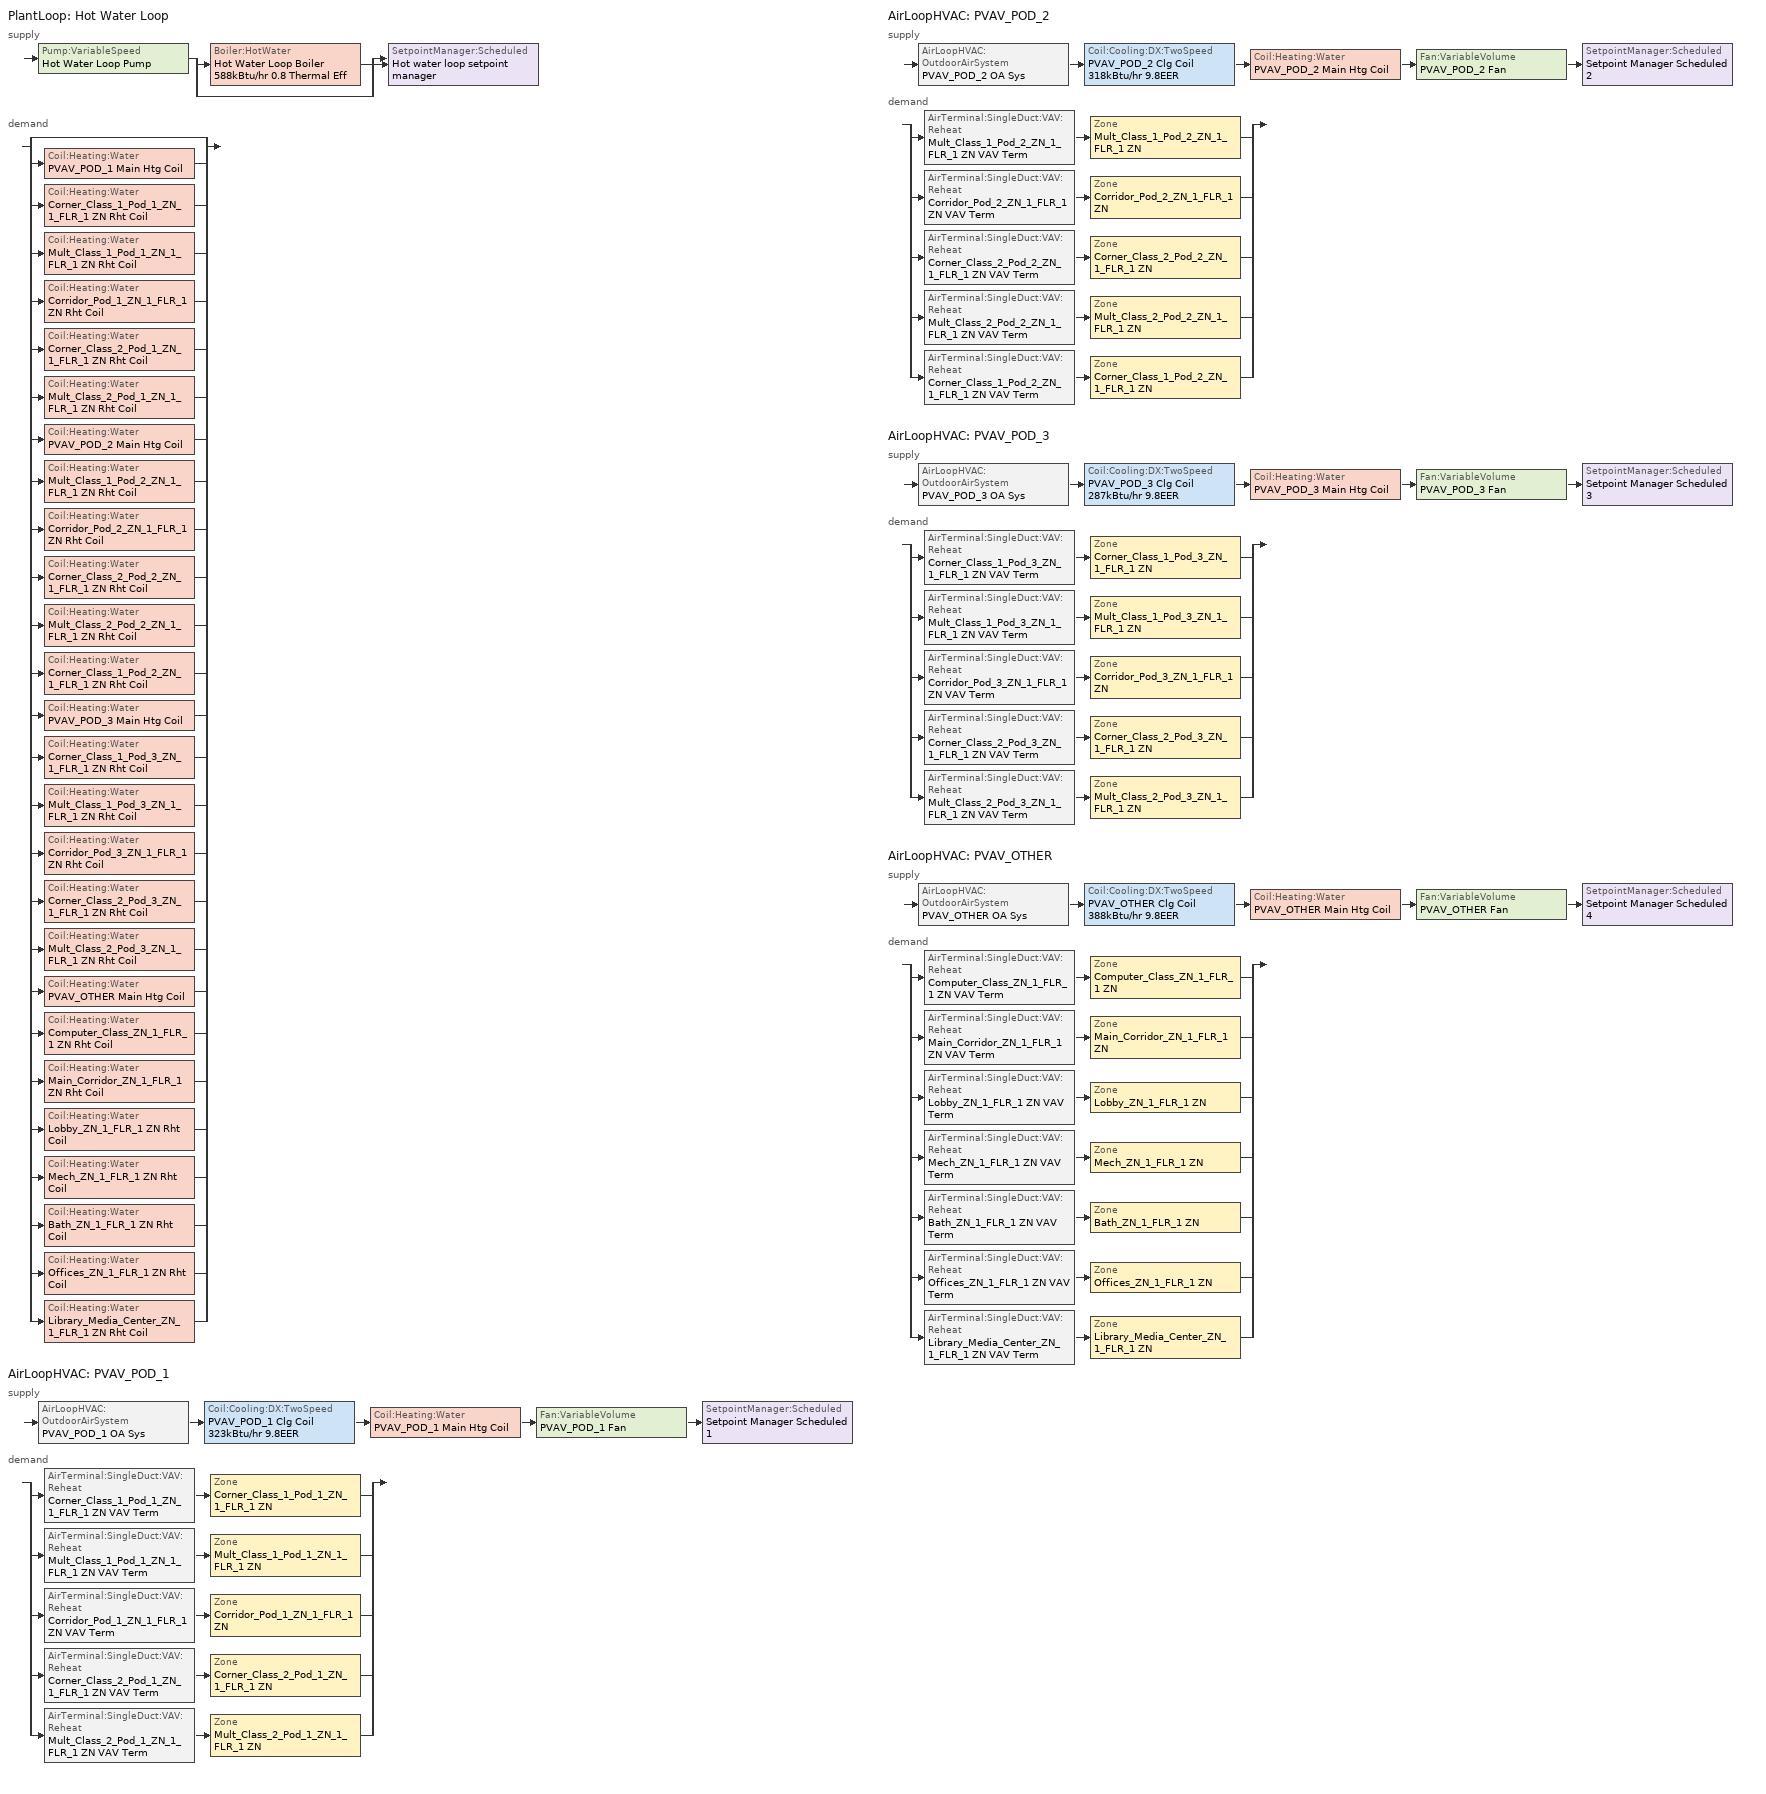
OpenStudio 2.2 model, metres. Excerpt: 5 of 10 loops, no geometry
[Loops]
PlantLoop 'Hot Water Loop'
 supply: Pump:VariableSpeed 'Hot Water Loop Pump' > split
  | Boiler:HotWater 'Hot Water Loop Boiler 588kBtu/hr 0.8 Thermal Eff'
  | bypass
  join > SetpointManager:Scheduled 'Hot water loop setpoint manager'
 demand: split
  | bypass
  | Coil:Heating:Water 'PVAV_POD_1 Main Htg Coil'
  | Coil:Heating:Water 'Corner_Class_1_Pod_1_ZN_1_FLR_1 ZN Rht Coil'
  | Coil:Heating:Water 'Mult_Class_1_Pod_1_ZN_1_FLR_1 ZN Rht Coil'
  | Coil:Heating:Water 'Corridor_Pod_1_ZN_1_FLR_1 ZN Rht Coil'
  | Coil:Heating:Water 'Corner_Class_2_Pod_1_ZN_1_FLR_1 ZN Rht Coil'
  | Coil:Heating:Water 'Mult_Class_2_Pod_1_ZN_1_FLR_1 ZN Rht Coil'
  | Coil:Heating:Water 'PVAV_POD_2 Main Htg Coil'
  | Coil:Heating:Water 'Mult_Class_1_Pod_2_ZN_1_FLR_1 ZN Rht Coil'
  | Coil:Heating:Water 'Corridor_Pod_2_ZN_1_FLR_1 ZN Rht Coil'
  | Coil:Heating:Water 'Corner_Class_2_Pod_2_ZN_1_FLR_1 ZN Rht Coil'
  | Coil:Heating:Water 'Mult_Class_2_Pod_2_ZN_1_FLR_1 ZN Rht Coil'
  | Coil:Heating:Water 'Corner_Class_1_Pod_2_ZN_1_FLR_1 ZN Rht Coil'
  | Coil:Heating:Water 'PVAV_POD_3 Main Htg Coil'
  | Coil:Heating:Water 'Corner_Class_1_Pod_3_ZN_1_FLR_1 ZN Rht Coil'
  | Coil:Heating:Water 'Mult_Class_1_Pod_3_ZN_1_FLR_1 ZN Rht Coil'
  | Coil:Heating:Water 'Corridor_Pod_3_ZN_1_FLR_1 ZN Rht Coil'
  | Coil:Heating:Water 'Corner_Class_2_Pod_3_ZN_1_FLR_1 ZN Rht Coil'
  | Coil:Heating:Water 'Mult_Class_2_Pod_3_ZN_1_FLR_1 ZN Rht Coil'
  | Coil:Heating:Water 'PVAV_OTHER Main Htg Coil'
  | Coil:Heating:Water 'Computer_Class_ZN_1_FLR_1 ZN Rht Coil'
  | Coil:Heating:Water 'Main_Corridor_ZN_1_FLR_1 ZN Rht Coil'
  | Coil:Heating:Water 'Lobby_ZN_1_FLR_1 ZN Rht Coil'
  | Coil:Heating:Water 'Mech_ZN_1_FLR_1 ZN Rht Coil'
  | Coil:Heating:Water 'Bath_ZN_1_FLR_1 ZN Rht Coil'
  | Coil:Heating:Water 'Offices_ZN_1_FLR_1 ZN Rht Coil'
  | Coil:Heating:Water 'Library_Media_Center_ZN_1_FLR_1 ZN Rht Coil'
AirLoopHVAC 'PVAV_POD_1'
 supply: AirLoopHVAC:OutdoorAirSystem 'PVAV_POD_1 OA Sys' > Coil:Cooling:DX:TwoSpeed 'PVAV_POD_1 Clg Coil 323kBtu/hr 9.8EER' > Coil:Heating:Water 'PVAV_POD_1 Main Htg Coil' > Fan:VariableVolume 'PVAV_POD_1 Fan' > SetpointManager:Scheduled 'Setpoint Manager Scheduled 1'
 demand: split
  | AirTerminal:SingleDuct:VAV:Reheat 'Corner_Class_1_Pod_1_ZN_1_FLR_1 ZN VAV Term' > Zone 'Corner_Class_1_Pod_1_ZN_1_FLR_1 ZN'
  | AirTerminal:SingleDuct:VAV:Reheat 'Mult_Class_1_Pod_1_ZN_1_FLR_1 ZN VAV Term' > Zone 'Mult_Class_1_Pod_1_ZN_1_FLR_1 ZN'
  | AirTerminal:SingleDuct:VAV:Reheat 'Corridor_Pod_1_ZN_1_FLR_1 ZN VAV Term' > Zone 'Corridor_Pod_1_ZN_1_FLR_1 ZN'
  | AirTerminal:SingleDuct:VAV:Reheat 'Corner_Class_2_Pod_1_ZN_1_FLR_1 ZN VAV Term' > Zone 'Corner_Class_2_Pod_1_ZN_1_FLR_1 ZN'
  | AirTerminal:SingleDuct:VAV:Reheat 'Mult_Class_2_Pod_1_ZN_1_FLR_1 ZN VAV Term' > Zone 'Mult_Class_2_Pod_1_ZN_1_FLR_1 ZN'
AirLoopHVAC 'PVAV_POD_2'
 supply: AirLoopHVAC:OutdoorAirSystem 'PVAV_POD_2 OA Sys' > Coil:Cooling:DX:TwoSpeed 'PVAV_POD_2 Clg Coil 318kBtu/hr 9.8EER' > Coil:Heating:Water 'PVAV_POD_2 Main Htg Coil' > Fan:VariableVolume 'PVAV_POD_2 Fan' > SetpointManager:Scheduled 'Setpoint Manager Scheduled 2'
 demand: split
  | AirTerminal:SingleDuct:VAV:Reheat 'Mult_Class_1_Pod_2_ZN_1_FLR_1 ZN VAV Term' > Zone 'Mult_Class_1_Pod_2_ZN_1_FLR_1 ZN'
  | AirTerminal:SingleDuct:VAV:Reheat 'Corridor_Pod_2_ZN_1_FLR_1 ZN VAV Term' > Zone 'Corridor_Pod_2_ZN_1_FLR_1 ZN'
  | AirTerminal:SingleDuct:VAV:Reheat 'Corner_Class_2_Pod_2_ZN_1_FLR_1 ZN VAV Term' > Zone 'Corner_Class_2_Pod_2_ZN_1_FLR_1 ZN'
  | AirTerminal:SingleDuct:VAV:Reheat 'Mult_Class_2_Pod_2_ZN_1_FLR_1 ZN VAV Term' > Zone 'Mult_Class_2_Pod_2_ZN_1_FLR_1 ZN'
  | AirTerminal:SingleDuct:VAV:Reheat 'Corner_Class_1_Pod_2_ZN_1_FLR_1 ZN VAV Term' > Zone 'Corner_Class_1_Pod_2_ZN_1_FLR_1 ZN'
AirLoopHVAC 'PVAV_POD_3'
 supply: AirLoopHVAC:OutdoorAirSystem 'PVAV_POD_3 OA Sys' > Coil:Cooling:DX:TwoSpeed 'PVAV_POD_3 Clg Coil 287kBtu/hr 9.8EER' > Coil:Heating:Water 'PVAV_POD_3 Main Htg Coil' > Fan:VariableVolume 'PVAV_POD_3 Fan' > SetpointManager:Scheduled 'Setpoint Manager Scheduled 3'
 demand: split
  | AirTerminal:SingleDuct:VAV:Reheat 'Corner_Class_1_Pod_3_ZN_1_FLR_1 ZN VAV Term' > Zone 'Corner_Class_1_Pod_3_ZN_1_FLR_1 ZN'
  | AirTerminal:SingleDuct:VAV:Reheat 'Mult_Class_1_Pod_3_ZN_1_FLR_1 ZN VAV Term' > Zone 'Mult_Class_1_Pod_3_ZN_1_FLR_1 ZN'
  | AirTerminal:SingleDuct:VAV:Reheat 'Corridor_Pod_3_ZN_1_FLR_1 ZN VAV Term' > Zone 'Corridor_Pod_3_ZN_1_FLR_1 ZN'
  | AirTerminal:SingleDuct:VAV:Reheat 'Corner_Class_2_Pod_3_ZN_1_FLR_1 ZN VAV Term' > Zone 'Corner_Class_2_Pod_3_ZN_1_FLR_1 ZN'
  | AirTerminal:SingleDuct:VAV:Reheat 'Mult_Class_2_Pod_3_ZN_1_FLR_1 ZN VAV Term' > Zone 'Mult_Class_2_Pod_3_ZN_1_FLR_1 ZN'
AirLoopHVAC 'PVAV_OTHER'
 supply: AirLoopHVAC:OutdoorAirSystem 'PVAV_OTHER OA Sys' > Coil:Cooling:DX:TwoSpeed 'PVAV_OTHER Clg Coil 388kBtu/hr 9.8EER' > Coil:Heating:Water 'PVAV_OTHER Main Htg Coil' > Fan:VariableVolume 'PVAV_OTHER Fan' > SetpointManager:Scheduled 'Setpoint Manager Scheduled 4'
 demand: split
  | AirTerminal:SingleDuct:VAV:Reheat 'Computer_Class_ZN_1_FLR_1 ZN VAV Term' > Zone 'Computer_Class_ZN_1_FLR_1 ZN'
  | AirTerminal:SingleDuct:VAV:Reheat 'Main_Corridor_ZN_1_FLR_1 ZN VAV Term' > Zone 'Main_Corridor_ZN_1_FLR_1 ZN'
  | AirTerminal:SingleDuct:VAV:Reheat 'Lobby_ZN_1_FLR_1 ZN VAV Term' > Zone 'Lobby_ZN_1_FLR_1 ZN'
  | AirTerminal:SingleDuct:VAV:Reheat 'Mech_ZN_1_FLR_1 ZN VAV Term' > Zone 'Mech_ZN_1_FLR_1 ZN'
  | AirTerminal:SingleDuct:VAV:Reheat 'Bath_ZN_1_FLR_1 ZN VAV Term' > Zone 'Bath_ZN_1_FLR_1 ZN'
  | AirTerminal:SingleDuct:VAV:Reheat 'Offices_ZN_1_FLR_1 ZN VAV Term' > Zone 'Offices_ZN_1_FLR_1 ZN'
  | AirTerminal:SingleDuct:VAV:Reheat 'Library_Media_Center_ZN_1_FLR_1 ZN VAV Term' > Zone 'Library_Media_Center_ZN_1_FLR_1 ZN'
[Sizing:Zone] Zone Cooling Design Supply Air Temperature Input Method=SupplyAirTemperature; Zone Cooling Design Supply Air Temperature {C}=12.7778; Zone Cooling Design Supply Air Temperature Difference {deltaC}=11.11; Zone Heating Design Supply Air Temperature Input Method=SupplyAirTemperature; Zone Heating Design Supply Air Temperature {C}=50; Zone Heating Design Supply Air Temperature Difference {deltaC}=11.11; Zone Cooling Design Supply Air Humidity Ratio {kg-H2O/kg-air}=0.0085; Zone Heating Design Supply Air Humidity Ratio {kg-H2O/kg-air}=0.008; Cooling Design Air Flow Method=DesignDay; Heating Design Air Flow Method=DesignDay; Account for Dedicated Outdoor Air System=No; Dedicated Outdoor Air System Control Strategy=NeutralSupplyAir; Dedicated Outdoor Air Low Setpoint Temperature for Design {C}=autosize; Dedicated Outdoor Air High Setpoint Temperature for Design {C}=autosize
Bath_ZN_1_FLR_1 ZN; Computer_Class_ZN_1_FLR_1 ZN; Corner_Class_1_Pod_1_ZN_1_FLR_1 ZN; Corner_Class_1_Pod_2_ZN_1_FLR_1 ZN; Corner_Class_1_Pod_3_ZN_1_FLR_1 ZN; Corner_Class_2_Pod_1_ZN_1_FLR_1 ZN; Corner_Class_2_Pod_2_ZN_1_FLR_1 ZN; Corner_Class_2_Pod_3_ZN_1_FLR_1 ZN; Corridor_Pod_1_ZN_1_FLR_1 ZN; Corridor_Pod_2_ZN_1_FLR_1 ZN; Corridor_Pod_3_ZN_1_FLR_1 ZN; Library_Media_Center_ZN_1_FLR_1 ZN; Lobby_ZN_1_FLR_1 ZN; Main_Corridor_ZN_1_FLR_1 ZN; Mech_ZN_1_FLR_1 ZN; Mult_Class_1_Pod_1_ZN_1_FLR_1 ZN; Mult_Class_1_Pod_2_ZN_1_FLR_1 ZN; Mult_Class_1_Pod_3_ZN_1_FLR_1 ZN; Mult_Class_2_Pod_1_ZN_1_FLR_1 ZN; Mult_Class_2_Pod_2_ZN_1_FLR_1 ZN; Mult_Class_2_Pod_3_ZN_1_FLR_1 ZN; Offices_ZN_1_FLR_1 ZN
[Zone equipment]
Bath_ZN_1_FLR_1 ZN: Bath_ZN_1_FLR_1 ZN VAV Term, Bath_ZN_1_FLR_1 ZN Exhaust Fan
Computer_Class_ZN_1_FLR_1 ZN: Computer_Class_ZN_1_FLR_1 ZN VAV Term
Corner_Class_1_Pod_1_ZN_1_FLR_1 ZN: Corner_Class_1_Pod_1_ZN_1_FLR_1 ZN VAV Term
Corner_Class_1_Pod_2_ZN_1_FLR_1 ZN: Corner_Class_1_Pod_2_ZN_1_FLR_1 ZN VAV Term
Corner_Class_1_Pod_3_ZN_1_FLR_1 ZN: Corner_Class_1_Pod_3_ZN_1_FLR_1 ZN VAV Term
Corner_Class_2_Pod_1_ZN_1_FLR_1 ZN: Corner_Class_2_Pod_1_ZN_1_FLR_1 ZN VAV Term
Corner_Class_2_Pod_2_ZN_1_FLR_1 ZN: Corner_Class_2_Pod_2_ZN_1_FLR_1 ZN VAV Term
Corner_Class_2_Pod_3_ZN_1_FLR_1 ZN: Corner_Class_2_Pod_3_ZN_1_FLR_1 ZN VAV Term
Corridor_Pod_1_ZN_1_FLR_1 ZN: Corridor_Pod_1_ZN_1_FLR_1 ZN VAV Term
Corridor_Pod_2_ZN_1_FLR_1 ZN: Corridor_Pod_2_ZN_1_FLR_1 ZN VAV Term
Corridor_Pod_3_ZN_1_FLR_1 ZN: Corridor_Pod_3_ZN_1_FLR_1 ZN VAV Term
Library_Media_Center_ZN_1_FLR_1 ZN: Library_Media_Center_ZN_1_FLR_1 ZN VAV Term
Lobby_ZN_1_FLR_1 ZN: Lobby_ZN_1_FLR_1 ZN VAV Term
Main_Corridor_ZN_1_FLR_1 ZN: Main_Corridor_ZN_1_FLR_1 ZN VAV Term
Mech_ZN_1_FLR_1 ZN: Mech_ZN_1_FLR_1 ZN VAV Term
Mult_Class_1_Pod_1_ZN_1_FLR_1 ZN: Mult_Class_1_Pod_1_ZN_1_FLR_1 ZN VAV Term
Mult_Class_1_Pod_2_ZN_1_FLR_1 ZN: Mult_Class_1_Pod_2_ZN_1_FLR_1 ZN VAV Term
Mult_Class_1_Pod_3_ZN_1_FLR_1 ZN: Mult_Class_1_Pod_3_ZN_1_FLR_1 ZN VAV Term
Mult_Class_2_Pod_1_ZN_1_FLR_1 ZN: Mult_Class_2_Pod_1_ZN_1_FLR_1 ZN VAV Term
Mult_Class_2_Pod_2_ZN_1_FLR_1 ZN: Mult_Class_2_Pod_2_ZN_1_FLR_1 ZN VAV Term
Mult_Class_2_Pod_3_ZN_1_FLR_1 ZN: Mult_Class_2_Pod_3_ZN_1_FLR_1 ZN VAV Term
Offices_ZN_1_FLR_1 ZN: Offices_ZN_1_FLR_1 ZN VAV Term
[PlantLoop]
Hot Water Loop: Fluid Type=Water; Glycol Concentration=0; Minimum Loop Temperature {C}=10; Plant Loop Volume {m3}=Autocalculate; Load Distribution Scheme=Optimal
[Sizing:Plant]
Hot Water Loop: Loop Type=Heating; Design Loop Exit Temperature {C}=82.2222; Loop Design Temperature Difference {deltaC}=11.1111; Sizing Option=NonCoincident; Zone Timesteps in Averaging Window=1; Coincident Sizing Factor Mode=None
[SetpointManager:Scheduled] Control Variable=Temperature
Name | Schedule
Hot water loop setpoint manager | Hot Water Loop Temp - 180F
Setpoint Manager Scheduled 1 | Supply Air Temp - 55F
Setpoint Manager Scheduled 2 | Supply Air Temp - 55F 1
Setpoint Manager Scheduled 3 | Supply Air Temp - 55F 2
Setpoint Manager Scheduled 4 | Supply Air Temp - 55F 3
[Pump:VariableSpeed]
Hot Water Loop Pump: Rated Pump Head {Pa}=179344; Motor Efficiency=0.865; Pump Control Type=Intermittent
[Boiler:HotWater]
Hot Water Loop Boiler 588kBtu/hr 0.8 Thermal Eff: Fuel Type=NaturalGas; Nominal Thermal Efficiency=0.8; Efficiency Curve Temperature Evaluation Variable=LeavingBoiler; Normalized Boiler Efficiency Curve=Boiler with No Minimum Turndown; Design Water Outlet Temperature {C}=82.2222; Maximum Part Load Ratio=1.2; Water Outlet Upper Temperature Limit {C}=95; Boiler Flow Mode=LeavingSetpointModulated; Parasitic Electric Load {W}=0; Sizing Factor=1
[AirLoopHVAC] Availability Schedule=SchoolPrimary HVACOperationSchd; Design Supply Air Flow Rate {m3/s}=AutoSize
Name | Availability Manager
PVAV_POD_1 | Availability Manager Night Cycle 1
PVAV_POD_2 | Availability Manager Night Cycle 2
PVAV_POD_3 | Availability Manager Night Cycle 3
PVAV_OTHER | Availability Manager Night Cycle 4
[Sizing:System] Type of Load to Size On=Sensible; Minimum System Air Flow Ratio=0.3; Preheat Design Temperature {C}=7; Preheat Design Humidity Ratio {kg-H2O/kg-Air}=0.008; Precool Design Temperature {C}=12.8; Precool Design Humidity Ratio {kg-H2O/kg-Air}=0.008; Central Cooling Design Supply Air Temperature {C}=12.7778; Central Heating Design Supply Air Temperature {C}=12.7778; Sizing Option=Coincident; 100% Outdoor Air in Cooling=No; 100% Outdoor Air in Heating=No; Central Cooling Design Supply Air Humidity Ratio {kg-H2O/kg-Air}=0.0085; Central Heating Design Supply Air Humidity Ratio {kg-H2O/kg-Air}=0.008; Cooling Design Air Flow Method=DesignDay; Cooling Design Air Flow Rate {m3/s}=0; Heating Design Air Flow Method=DesignDay; Heating Design Air Flow Rate {m3/s}=0; System Outdoor Air Method=ZoneSum; Zone Maximum Outdoor Air Fraction=1; Cooling Supply Air Flow Rate Per Floor Area {m3/s-m2}=0.00996765; Cooling Fraction of Autosized Cooling Supply Air Flow Rate=1; Cooling Supply Air Flow Rate Per Unit Cooling Capacity {m3/s-W}=3.94755e-05; Heating Supply Air Flow Rate Per Floor Area {m3/s-m2}=0.00996765; Heating Fraction of Autosized Heating Supply Air Flow Rate=1; Heating Fraction of Autosized Cooling Supply Air Flow Rate=1; Heating Supply Air Flow Rate Per Unit Heating Capacity {m3/s-W}=3.15882e-05; Cooling Design Capacity Method=CoolingDesignCapacity; Cooling Design Capacity {W}=autosize; Cooling Design Capacity Per Floor Area {W/m2}=234.7; Fraction of Autosized Cooling Design Capacity=1; Heating Design Capacity Method=HeatingDesignCapacity; Heating Design Capacity {W}=autosize; Heating Design Capacity Per Floor Area {W/m2}=157; Fraction of Autosized Heating Design Capacity=1; Central Cooling Capacity Control Method=OnOff
Name | Design Outdoor Air Flow Rate {m3/s}
PVAV_POD_1; PVAV_POD_2 | 3.706368
PVAV_POD_3 | 3.198876
PVAV_OTHER | 2.791587
[AvailabilityManager:NightCycle] Control Type=CycleOnAny; Thermostat Tolerance {deltaC}=1; Cycling Run Time {s}=3600
Availability Manager Night Cycle 1; Availability Manager Night Cycle 2; Availability Manager Night Cycle 3; Availability Manager Night Cycle 4
[Fan:VariableVolume] Availability Schedule=Always On Discrete; Pressure Rise {Pa}=1389.92; Maximum Flow Rate {m3/s}=Autosize; Fan Power Minimum Flow Rate Input Method=Fraction; Fan Power Minimum Flow Fraction=0.25; Fan Power Minimum Air Flow Rate {m3/s}=0; Motor In Airstream Fraction=1; Fan Power Coefficient 1=0.04076; Fan Power Coefficient 2=0.0881; Fan Power Coefficient 3=-0.0729; Fan Power Coefficient 4=0.9437; Fan Power Coefficient 5=0
Name | Fan Efficiency | Motor Efficiency
PVAV_POD_1 Fan; PVAV_POD_2 Fan; PVAV_OTHER Fan | 0.6006 | 0.924
PVAV_POD_3 Fan | 0.59605 | 0.917
[Coil:Heating:Water] Availability Schedule=Always On Discrete; Rated Inlet Water Temperature {C}=82.2222; Rated Outlet Water Temperature {C}=71.1111; Rated Outlet Air Temperature {C}=50
Name | Rated Inlet Air Temperature {C}
PVAV_POD_1 Main Htg Coil; PVAV_POD_2 Main Htg Coil; PVAV_POD_3 Main Htg Coil; PVAV_OTHER Main Htg Coil | 7
Corner_Class_1_Pod_1_ZN_1_FLR_1 ZN Rht Coil; Mult_Class_1_Pod_1_ZN_1_FLR_1 ZN Rht Coil; Corridor_Pod_1_ZN_1_FLR_1 ZN Rht Coil; Corner_Class_2_Pod_1_ZN_1_FLR_1 ZN Rht Coil; Mult_Class_2_Pod_1_ZN_1_FLR_1 ZN Rht Coil; Mult_Class_1_Pod_2_ZN_1_FLR_1 ZN Rht Coil; Corridor_Pod_2_ZN_1_FLR_1 ZN Rht Coil; Corner_Class_2_Pod_2_ZN_1_FLR_1 ZN Rht Coil; Mult_Class_2_Pod_2_ZN_1_FLR_1 ZN Rht Coil; Corner_Class_1_Pod_2_ZN_1_FLR_1 ZN Rht Coil; Corner_Class_1_Pod_3_ZN_1_FLR_1 ZN Rht Coil; Mult_Class_1_Pod_3_ZN_1_FLR_1 ZN Rht Coil; Corridor_Pod_3_ZN_1_FLR_1 ZN Rht Coil; Corner_Class_2_Pod_3_ZN_1_FLR_1 ZN Rht Coil; Mult_Class_2_Pod_3_ZN_1_FLR_1 ZN Rht Coil; Computer_Class_ZN_1_FLR_1 ZN Rht Coil; Main_Corridor_ZN_1_FLR_1 ZN Rht Coil; Lobby_ZN_1_FLR_1 ZN Rht Coil; Mech_ZN_1_FLR_1 ZN Rht Coil; Bath_ZN_1_FLR_1 ZN Rht Coil; Offices_ZN_1_FLR_1 ZN Rht Coil; Library_Media_Center_ZN_1_FLR_1 ZN Rht Coil | 12.7778
[Controller:WaterCoil] Action=Normal; Controller Convergence Tolerance {deltaC}=0.0001; Minimum Actuated Flow {m3/s}=0
Name | Water Coil
Controller Water Coil 1 | PVAV_POD_1 Main Htg Coil
Controller Water Coil 2 | Corner_Class_1_Pod_1_ZN_1_FLR_1 ZN Rht Coil
Controller Water Coil 3 | Mult_Class_1_Pod_1_ZN_1_FLR_1 ZN Rht Coil
Controller Water Coil 4 | Corridor_Pod_1_ZN_1_FLR_1 ZN Rht Coil
Controller Water Coil 5 | Corner_Class_2_Pod_1_ZN_1_FLR_1 ZN Rht Coil
Controller Water Coil 6 | Mult_Class_2_Pod_1_ZN_1_FLR_1 ZN Rht Coil
Controller Water Coil 7 | PVAV_POD_2 Main Htg Coil
Controller Water Coil 8 | Mult_Class_1_Pod_2_ZN_1_FLR_1 ZN Rht Coil
Controller Water Coil 9 | Corridor_Pod_2_ZN_1_FLR_1 ZN Rht Coil
Controller Water Coil 10 | Corner_Class_2_Pod_2_ZN_1_FLR_1 ZN Rht Coil
Controller Water Coil 11 | Mult_Class_2_Pod_2_ZN_1_FLR_1 ZN Rht Coil
Controller Water Coil 12 | Corner_Class_1_Pod_2_ZN_1_FLR_1 ZN Rht Coil
Controller Water Coil 13 | PVAV_POD_3 Main Htg Coil
Controller Water Coil 14 | Corner_Class_1_Pod_3_ZN_1_FLR_1 ZN Rht Coil
Controller Water Coil 15 | Mult_Class_1_Pod_3_ZN_1_FLR_1 ZN Rht Coil
Controller Water Coil 16 | Corridor_Pod_3_ZN_1_FLR_1 ZN Rht Coil
Controller Water Coil 17 | Corner_Class_2_Pod_3_ZN_1_FLR_1 ZN Rht Coil
Controller Water Coil 18 | Mult_Class_2_Pod_3_ZN_1_FLR_1 ZN Rht Coil
Controller Water Coil 19 | PVAV_OTHER Main Htg Coil
Controller Water Coil 20 | Computer_Class_ZN_1_FLR_1 ZN Rht Coil
Controller Water Coil 21 | Main_Corridor_ZN_1_FLR_1 ZN Rht Coil
Controller Water Coil 22 | Lobby_ZN_1_FLR_1 ZN Rht Coil
Controller Water Coil 23 | Mech_ZN_1_FLR_1 ZN Rht Coil
Controller Water Coil 24 | Bath_ZN_1_FLR_1 ZN Rht Coil
Controller Water Coil 25 | Offices_ZN_1_FLR_1 ZN Rht Coil
Controller Water Coil 26 | Library_Media_Center_ZN_1_FLR_1 ZN Rht Coil
[Coil:Cooling:DX:TwoSpeed] Availability Schedule=Always On Discrete; Rated High Speed Total Cooling Capacity {W}=Autosize; Rated High Speed Sensible Heat Ratio=Autosize; Rated High Speed Air Flow Rate {m3/s}=Autosize; Rated Low Speed Total Cooling Capacity {W}=Autosize; Rated Low Speed Sensible Heat Ratio=0.69; Condenser Type=AirCooled; High Speed Evaporative Condenser Effectiveness=0; High Speed Evaporative Condenser Air Flow Rate {m3/s}=Autosize; High Speed Evaporative Condenser Pump Rated Power Consumption {W}=Autosize; Low Speed Evaporative Condenser Effectiveness=0; Low Speed Evaporative Condenser Air Flow Rate {m3/s}=Autosize; Low Speed Evaporative Condenser Pump Rated Power Consumption {W}=Autosize; Basin Heater Capacity {W/K}=10; Basin Heater Setpoint Temperature {C}=2
Name | Rated High Speed COP {W/W} | Total Cooling Capacity Function of Temperature Curve | Total Cooling Capacity Function of Flow Fraction Curve | Energy Input Ratio Function of Temperature Curve | Energy Input Ratio Function of Flow Fraction Curve | Part Load Fraction Correlation Curve | Rated Low Speed COP {W/W} | Low Speed Total Cooling Capacity Function of Temperature Curve | Low Speed Energy Input Ratio Function of Temperature Curve
PVAV_POD_1 Clg Coil 323kBtu/hr 9.8EER | 3.5607 | PSZ-AC_CoolCLennoxStandard10Ton_TGA120S2B_CapFT 4 | AHU-1_CoolCStandard10Ton_CapFF 2 | PSZ-AC_CoolCStandard10Ton_EIRFT 4 | CoolCLennoxStandard10Ton_TGA120S2B_EIRFFF 2 | PSZ-AC_CoolCLennoxStandard10Ton_TGA120S2B_PLR 2 | 3.5607 | PSZ-AC_CoolCLennoxStandard10Ton_TGA120S2B_CapFT 5 | PSZ-AC_CoolCStandard10Ton_EIRFT 5
PVAV_POD_2 Clg Coil 318kBtu/hr 9.8EER | 3.55706 | PSZ-AC_CoolCLennoxStandard10Ton_TGA120S2B_CapFT 6 | AHU-1_CoolCStandard10Ton_CapFF 3 | PSZ-AC_CoolCStandard10Ton_EIRFT 6 | CoolCLennoxStandard10Ton_TGA120S2B_EIRFFF 3 | PSZ-AC_CoolCLennoxStandard10Ton_TGA120S2B_PLR 3 | 3.55706 | PSZ-AC_CoolCLennoxStandard10Ton_TGA120S2B_CapFT 7 | PSZ-AC_CoolCStandard10Ton_EIRFT 7
PVAV_POD_3 Clg Coil 287kBtu/hr 9.8EER | 3.53318 | PSZ-AC_CoolCLennoxStandard10Ton_TGA120S2B_CapFT 8 | AHU-1_CoolCStandard10Ton_CapFF 4 | PSZ-AC_CoolCStandard10Ton_EIRFT 8 | CoolCLennoxStandard10Ton_TGA120S2B_EIRFFF 4 | PSZ-AC_CoolCLennoxStandard10Ton_TGA120S2B_PLR 4 | 3.53318 | PSZ-AC_CoolCLennoxStandard10Ton_TGA120S2B_CapFT 9 | PSZ-AC_CoolCStandard10Ton_EIRFT 9
PVAV_OTHER Clg Coil 388kBtu/hr 9.8EER | 3.61017 | PSZ-AC_CoolCLennoxStandard10Ton_TGA120S2B_CapFT 2 | AHU-1_CoolCStandard10Ton_CapFF 1 | PSZ-AC_CoolCStandard10Ton_EIRFT 2 | CoolCLennoxStandard10Ton_TGA120S2B_EIRFFF 1 | PSZ-AC_CoolCLennoxStandard10Ton_TGA120S2B_PLR 1 | 3.61017 | PSZ-AC_CoolCLennoxStandard10Ton_TGA120S2B_CapFT 3 | PSZ-AC_CoolCStandard10Ton_EIRFT 3
[Controller:OutdoorAir] Minimum Outdoor Air Flow Rate {m3/s}=autosize; Maximum Outdoor Air Flow Rate {m3/s}=Autosize; Economizer Control Type=NoEconomizer; Economizer Control Action Type=ModulateFlow; Economizer Maximum Limit Dry-Bulb Temperature {C}=28; Economizer Maximum Limit Enthalpy {J/kg}=64000; Economizer Minimum Limit Dry-Bulb Temperature {C}=-100; Lockout Type=NoLockout; Minimum Limit Type=FixedMinimum; Minimum Outdoor Air Schedule=Always On Discrete; High Humidity Control=No; Heat Recovery Bypass Control Type=BypassWhenOAFlowGreaterThanMinimum
Name | Controller Mechanical Ventilation
Controller Outdoor Air 1 | PVAV_POD_1 Ventilation Controller
Controller Outdoor Air 2 | PVAV_POD_2 Ventilation Controller
Controller Outdoor Air 3 | PVAV_POD_3 Ventilation Controller
Controller Outdoor Air 4 | PVAV_OTHER Ventilation Controller
[Controller:MechanicalVentilation] Availability Schedule=SchoolPrimary MinOA_MotorizedDamper_Sched; System Outdoor Air Method=ZoneSum
PVAV_POD_1 Ventilation Controller; PVAV_POD_2 Ventilation Controller; PVAV_POD_3 Ventilation Controller; PVAV_OTHER Ventilation Controller
[AirLoopHVAC:OutdoorAirSystem]
Name | Controller
PVAV_POD_1 OA Sys | Controller Outdoor Air 1
PVAV_POD_2 OA Sys | Controller Outdoor Air 2
PVAV_POD_3 OA Sys | Controller Outdoor Air 3
PVAV_OTHER OA Sys | Controller Outdoor Air 4
[AirTerminal:SingleDuct:VAV:Reheat] Availability Schedule=Always On Discrete; Maximum Air Flow Rate {m3/s}=AutoSize; Zone Minimum Air Flow Input Method=Constant; Fixed Minimum Air Flow Rate {m3/s}=0; Maximum Hot Water or Steam Flow Rate {m3/s}=AutoSize; Minimum Hot Water or Steam Flow Rate {m3/s}=0; Convergence Tolerance=0.001; Damper Heating Action=ReverseWithLimits; Maximum Flow per Zone Floor Area During Reheat {m3/s-m2}=AutoSize; Maximum Flow Fraction During Reheat=AutoSize; Maximum Reheat Air Temperature {C}=50; Control For Outdoor Air=No
Name | Constant Minimum Air Flow Fraction | Reheat Coil
Corner_Class_1_Pod_1_ZN_1_FLR_1 ZN VAV Term | 0.7 | Corner_Class_1_Pod_1_ZN_1_FLR_1 ZN Rht Coil
Mult_Class_1_Pod_1_ZN_1_FLR_1 ZN VAV Term | 0.7 | Mult_Class_1_Pod_1_ZN_1_FLR_1 ZN Rht Coil
Corridor_Pod_1_ZN_1_FLR_1 ZN VAV Term | 0.2 | Corridor_Pod_1_ZN_1_FLR_1 ZN Rht Coil
Corner_Class_2_Pod_1_ZN_1_FLR_1 ZN VAV Term | 0.7 | Corner_Class_2_Pod_1_ZN_1_FLR_1 ZN Rht Coil
Mult_Class_2_Pod_1_ZN_1_FLR_1 ZN VAV Term | 0.722677 | Mult_Class_2_Pod_1_ZN_1_FLR_1 ZN Rht Coil
Mult_Class_1_Pod_2_ZN_1_FLR_1 ZN VAV Term | 0.7 | Mult_Class_1_Pod_2_ZN_1_FLR_1 ZN Rht Coil
Corridor_Pod_2_ZN_1_FLR_1 ZN VAV Term | 0.2 | Corridor_Pod_2_ZN_1_FLR_1 ZN Rht Coil
Corner_Class_2_Pod_2_ZN_1_FLR_1 ZN VAV Term | 0.7 | Corner_Class_2_Pod_2_ZN_1_FLR_1 ZN Rht Coil
Mult_Class_2_Pod_2_ZN_1_FLR_1 ZN VAV Term | 0.715225 | Mult_Class_2_Pod_2_ZN_1_FLR_1 ZN Rht Coil
Corner_Class_1_Pod_2_ZN_1_FLR_1 ZN VAV Term | 0.7 | Corner_Class_1_Pod_2_ZN_1_FLR_1 ZN Rht Coil
Corner_Class_1_Pod_3_ZN_1_FLR_1 ZN VAV Term | 0.7 | Corner_Class_1_Pod_3_ZN_1_FLR_1 ZN Rht Coil
Mult_Class_1_Pod_3_ZN_1_FLR_1 ZN VAV Term | 0.704774 | Mult_Class_1_Pod_3_ZN_1_FLR_1 ZN Rht Coil
Corridor_Pod_3_ZN_1_FLR_1 ZN VAV Term | 0.2 | Corridor_Pod_3_ZN_1_FLR_1 ZN Rht Coil
Corner_Class_2_Pod_3_ZN_1_FLR_1 ZN VAV Term | 0.7 | Corner_Class_2_Pod_3_ZN_1_FLR_1 ZN Rht Coil
Mult_Class_2_Pod_3_ZN_1_FLR_1 ZN VAV Term | 0.706983 | Mult_Class_2_Pod_3_ZN_1_FLR_1 ZN Rht Coil
Computer_Class_ZN_1_FLR_1 ZN VAV Term | 0.887085 | Computer_Class_ZN_1_FLR_1 ZN Rht Coil
Main_Corridor_ZN_1_FLR_1 ZN VAV Term | 0.282819 | Main_Corridor_ZN_1_FLR_1 ZN Rht Coil
Lobby_ZN_1_FLR_1 ZN VAV Term | 0.2 | Lobby_ZN_1_FLR_1 ZN Rht Coil
Mech_ZN_1_FLR_1 ZN VAV Term | 0.527624 | Mech_ZN_1_FLR_1 ZN Rht Coil
Bath_ZN_1_FLR_1 ZN VAV Term | 0.2 | Bath_ZN_1_FLR_1 ZN Rht Coil
Offices_ZN_1_FLR_1 ZN VAV Term | 0.211878 | Offices_ZN_1_FLR_1 ZN Rht Coil
Library_Media_Center_ZN_1_FLR_1 ZN VAV Term | 0.814323 | Library_Media_Center_ZN_1_FLR_1 ZN Rht Coil
[Fan:ZoneExhaust]
Bath_ZN_1_FLR_1 ZN Exhaust Fan: Availability Schedule=SchoolPrimary Hours_of_operation; Fan Efficiency=0.0660786; Pressure Rise {Pa}=124.544; Maximum Flow Rate {m3/s}=0.283168; System Availability Manager Coupling Mode=Decoupled
[Refrigeration:Compressor] Rated Return Gas Temperature {C}=18.3; Rated Subcooling {deltaC}=0
Name | Refrigeration Compressor Power Curve | Refrigeration Compressor Capacity Curve
Refrigeration Compressor 1 | Refrigeration Compressor Power Curve | Refrigeration Compressor Capacity Curve
Refrigeration Compressor 2 | Refrigeration Compressor Power Curve 1 | Refrigeration Compressor Capacity Curve 1
[HeatExchanger:AirToAir:SensibleAndLatent] Availability Schedule=Always On Discrete; Nominal Supply Air Flow Rate {m3/s}=autosize; Sensible Effectiveness at 100% Heating Air Flow=0.5; Latent Effectiveness at 100% Heating Air Flow=0.5; Sensible Effectiveness at 75% Heating Air Flow=0.5; Latent Effectiveness at 75% Heating Air Flow=0.5; Sensible Effectiveness at 100% Cooling Air Flow=0.5; Latent Effectiveness at 100% Cooling Air Flow=0.5; Sensible Effectiveness at 75% Cooling Air Flow=0.5; Latent Effectiveness at 75% Cooling Air Flow=0.5; Supply Air Outlet Temperature Control=Yes; Heat Exchanger Type=Rotary; Frost Control Type=ExhaustOnly; Threshold Temperature {C}=-23.3; Initial Defrost Time Fraction=0.167; Rate of Defrost Time Fraction Increase {1/K}=1.44; Economizer Lockout=Yes
Name | Nominal Electric Power {W}
PVAV_OTHER ERV | 1251.78
PVAV_POD_1 ERV; PVAV_POD_2 ERV | 1645.59
PVAV_POD_3 ERV | 1427.12
[SetpointManager:OutdoorAirPretreat] Minimum Setpoint Temperature {C}=-99; Maximum Setpoint Temperature {C}=99; Minimum Setpoint Humidity Ratio {kgWater/kgDryAir}=1e-05; Maximum Setpoint Humidity Ratio {kgWater/kgDryAir}=1
Setpoint Manager Outdoor Air Pretreat 1; Setpoint Manager Outdoor Air Pretreat 2; Setpoint Manager Outdoor Air Pretreat 3; Setpoint Manager Outdoor Air Pretreat 4
[Schedule:Ruleset]
Name | Default Day Schedule | Summer Design Day Schedule | Winter Design Day Schedule
Hot Water Loop Temp - 180F | Hot Water Loop Temp - 180F Default
SchoolPrimary HVACOperationSchd | SchoolPrimary HVACOperationSchd Default | SchoolPrimary HVACOperationSchd Summer Design Day | SchoolPrimary HVACOperationSchd Winter Design Day
SchoolPrimary MinOA_MotorizedDamper_Sched | SchoolPrimary MinOA_MotorizedDamper_Sched Default | SchoolPrimary MinOA_MotorizedDamper_Sched Summer Design Day | SchoolPrimary MinOA_MotorizedDamper_Sched Winter Design Day
Supply Air Temp - 55F | Supply Air Temp - 55F Default
Supply Air Temp - 55F 1 | Supply Air Temp - 55F Default 1
Supply Air Temp - 55F 2 | Supply Air Temp - 55F Default 2
Supply Air Temp - 55F 3 | Supply Air Temp - 55F Default 3
SchoolPrimary Hours_of_operation | SchoolPrimary Hours_of_operation Default | SchoolPrimary Hours_of_operation Summer Design Day | SchoolPrimary Hours_of_operation Winter Design Day
[Schedule:Day]
Hot Water Loop Temp - 180F Default: 24, 0, 82.2222
SchoolPrimary HVACOperationSchd Default; SchoolPrimary MinOA_MotorizedDamper_Sched Default; SchoolPrimary Hours_of_operation Default: 24, 0, 0
SchoolPrimary HVACOperationSchd Winter Design Day; SchoolPrimary HVACOperationSchd Summer Design Day; SchoolPrimary HVACOperationSchd WntrDsn|SmrDsn|Wkdy Day; SchoolPrimary Hours_of_operation Winter Design Day; SchoolPrimary Hours_of_operation Summer Design Day; SchoolPrimary Hours_of_operation WntrDsn|SmrDsn|Wkdy Day: 7, 0, 0, 21, 0, 1, 24, 0, 0
SchoolPrimary MinOA_MotorizedDamper_Sched Winter Design Day; SchoolPrimary MinOA_MotorizedDamper_Sched Summer Design Day; SchoolPrimary MinOA_MotorizedDamper_Sched WntrDsn|SmrDsn|Wkdy Day: 8, 0, 0, 21, 0, 1, 24, 0, 0
Supply Air Temp - 55F Default; Supply Air Temp - 55F Default 1; Supply Air Temp - 55F Default 2; Supply Air Temp - 55F Default 3: 24, 0, 12.7778
[Schedule:Rule] Rule Order=0; Apply Monday=Yes; Apply Tuesday=Yes; Apply Wednesday=Yes; Apply Thursday=Yes; Apply Friday=Yes; Date Specification Type=DateRange; Start Month=1; Start Day=1; End Month=12; End Day=31
Name | Schedule Ruleset | Day Schedule
Schedule Rule 70 | SchoolPrimary HVACOperationSchd | SchoolPrimary HVACOperationSchd WntrDsn|SmrDsn|Wkdy Day
Schedule Rule 71 | SchoolPrimary MinOA_MotorizedDamper_Sched | SchoolPrimary MinOA_MotorizedDamper_Sched WntrDsn|SmrDsn|Wkdy Day
Schedule Rule 82 | SchoolPrimary Hours_of_operation | SchoolPrimary Hours_of_operation WntrDsn|SmrDsn|Wkdy Day
[Schedule:Constant]
Always On Discrete: Value=1
[Curve:Biquadratic] Minimum Value of x=17; Maximum Value of x=22; Minimum Value of y=29; Maximum Value of y=46
Name | Coefficient1 Constant | Coefficient2 x | Coefficient3 x**2 | Coefficient4 y | Coefficient5 y**2 | Coefficient6 x*y
PSZ-AC_CoolCLennoxStandard10Ton_TGA120S2B_CapFT 2; PSZ-AC_CoolCLennoxStandard10Ton_TGA120S2B_CapFT 3; PSZ-AC_CoolCLennoxStandard10Ton_TGA120S2B_CapFT 4; PSZ-AC_CoolCLennoxStandard10Ton_TGA120S2B_CapFT 5; PSZ-AC_CoolCLennoxStandard10Ton_TGA120S2B_CapFT 6; PSZ-AC_CoolCLennoxStandard10Ton_TGA120S2B_CapFT 7; PSZ-AC_CoolCLennoxStandard10Ton_TGA120S2B_CapFT 8; PSZ-AC_CoolCLennoxStandard10Ton_TGA120S2B_CapFT 9 | 0.42415 | 0.04426 | -0.00042 | 0.00333 | -8e-05 | -0.00021
PSZ-AC_CoolCStandard10Ton_EIRFT 2; PSZ-AC_CoolCStandard10Ton_EIRFT 3; PSZ-AC_CoolCStandard10Ton_EIRFT 4; PSZ-AC_CoolCStandard10Ton_EIRFT 5; PSZ-AC_CoolCStandard10Ton_EIRFT 6; PSZ-AC_CoolCStandard10Ton_EIRFT 7; PSZ-AC_CoolCStandard10Ton_EIRFT 8; PSZ-AC_CoolCStandard10Ton_EIRFT 9 | 1.23649 | -0.02431 | 0.00057 | -0.01434 | 0.00063 | -0.00038
[Curve:Quadratic]
Name | Coefficient1 Constant | Coefficient2 x | Coefficient3 x**2 | Minimum Value of x | Maximum Value of x
AHU-1_CoolCStandard10Ton_CapFF 1; AHU-1_CoolCStandard10Ton_CapFF 2; AHU-1_CoolCStandard10Ton_CapFF 3; AHU-1_CoolCStandard10Ton_CapFF 4 | 0.77136 | 0.34053 | -0.11088 | 0.75918 | 1.13877
CoolCLennoxStandard10Ton_TGA120S2B_EIRFFF 1; CoolCLennoxStandard10Ton_TGA120S2B_EIRFFF 2; CoolCLennoxStandard10Ton_TGA120S2B_EIRFFF 3; CoolCLennoxStandard10Ton_TGA120S2B_EIRFFF 4 | 1.2055 | -0.32953 | 0.12308 | 0.75918 | 1.13877
PSZ-AC_CoolCLennoxStandard10Ton_TGA120S2B_PLR 1; PSZ-AC_CoolCLennoxStandard10Ton_TGA120S2B_PLR 2; PSZ-AC_CoolCLennoxStandard10Ton_TGA120S2B_PLR 3; PSZ-AC_CoolCLennoxStandard10Ton_TGA120S2B_PLR 4 | 0.771 | 0.229 | 0 | 0 | 1
[Curve:Cubic]
Boiler with No Minimum Turndown: Coefficient1 Constant=0.7463; Coefficient2 x=1.3196; Coefficient3 x**2=-2.2154; Coefficient4 x**3=1.1674; Minimum Value of x=0; Maximum Value of x=1.3
[Curve:Bicubic] Minimum Value of x=-23.3; Maximum Value of x=7.2; Minimum Value of y=10; Maximum Value of y=60; Input Unit Type for X=Temperature; Input Unit Type for Y=Temperature
Name | Coefficient1 Constant | Coefficient2 x | Coefficient3 x**2 | Coefficient4 y | Coefficient5 y**2 | Coefficient6 x*y | Coefficient7 x**3 | Coefficient8 y**3 | Coefficient9 x**2*y | Coefficient10 x*y**2 | Output Unit Type
Refrigeration Compressor Power Curve; Refrigeration Compressor Power Curve 1 | 4451.46 | -166.108 | -5.35664 | 263.553 | -0.958849 | 8.09252 | -0.0239354 | 0.000633306 | 0.0778798 | -0.0167386 | Power
Refrigeration Compressor Capacity Curve; Refrigeration Compressor Capacity Curve 1 | 83249.9 | 3147.96 | 44.9276 | -1035.51 | 3.74692 | -37.3907 | 0.179897 | -0.0199971 | -0.481641 | 0.0428673 | Capacity
